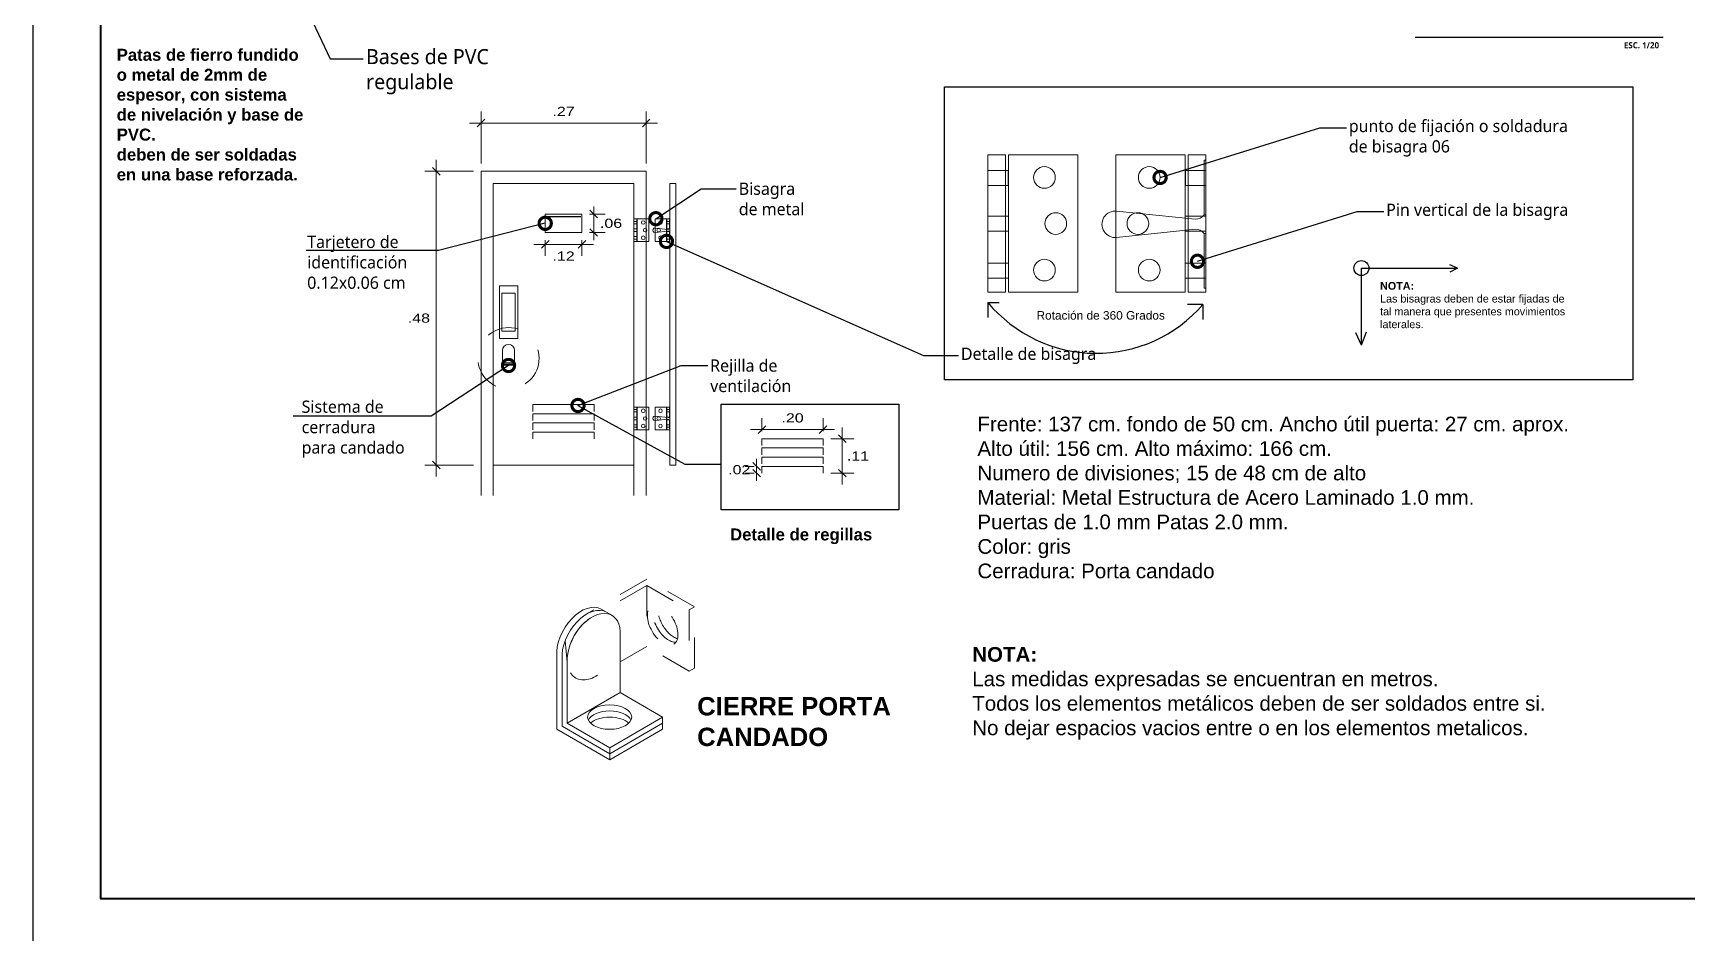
# Model space of a CAD drawing. Header units: inches. Extents: x 14.5 to 23.1, y -0.2 to 17.9.
# Drawn here: x 14.48 to 19.89, y 11.97 to 14.91 of the extents above; entities that cross this region are included whole.
import ezdxf
from ezdxf import colors
from ezdxf.entities.mleader import LeaderData, LeaderLine
from ezdxf.math import Vec2, Vec3

# ---------------------------------------------------------------- set-up
doc = ezdxf.new("R2010")
doc.units = ezdxf.units.IN
doc.header["$MEASUREMENT"] = 0
doc.linetypes.add('ACAD_ISO03W100', pattern=[30, 12, -18])
doc.linetypes.add('HIDDENX2', pattern=[19.05, 12.7, -6.35])
for name, color, linetype, lineweight in [('01', 9, 'Continuous', 5), ('02', 7, 'Continuous', 20), ('A_PROYECCIONES-02', 1, 'HIDDENX2', 13), ('Letras El', 7, 'Continuous', 5)]:
    doc.layers.add(name, color=color, linetype=linetype, lineweight=lineweight)
doc.layers.add('L2', color=2, linetype='Continuous')
doc.styles.add('Generales', font='trebuc.ttf', dxfattribs={"height": 0.1})
doc.styles.add('Santa Rosa 1 50', font='trebuc.ttf')
doc.styles.get("Standard").update_dxf_attribs({"font": 'arial.ttf'})
doc.styles.add('TM-DIM', font='GOTHIC.TTF', dxfattribs={"width": 1.3})
doc.dimstyles.new('TM-25-4', dxfattribs={"dimscale": 0.25, "dimtxt": 0.12, "dimasz": 0.1, "dimexe": 0.15, "dimexo": 0.1, "dimgap": 0.09, "dimtad": 2, "dimtih": 1, "dimtoh": 1, "dimzin": 4, "dimdsep": 46, "dimtxsty": 'TM-DIM', "dimblk": 'OBLIQUE', "dimcen": 0.05, "dimdle": 0.15, "dimclrd": 1, "dimclre": 1, "dimclrt": 7, "dimadec": 0, "dimazin": 0, "dimtfac": 1, "dimtix": 1, "dimtmove": 2, "dimatfit": 3, "dimldrblk": 'OBLIQUE', "dimfxl": 1, "dimtolj": 1, "dimtzin": 4, "dimlwd": 0, "dimlwe": 0, "dimarcsym": 0})

# ---------------------------------------------------------------- blocks, each defined once
blk = doc.blocks.new('_Oblique')
at = {"color": 0, "linetype": 'ByBlock', "lineweight": -2}
blk.add_line((-0.5, -0.5), (0.5, 0.5), dxfattribs=at)
blk = doc.blocks.new('*D28')
at = {"color": 1, "lineweight": 0, "transparency": 16777216}
for p, q in [((15.9082, 14.6125), (16.5232, 14.6125)), ((15.9457, 14.4798), (15.9457, 14.65)), ((16.4857, 14.4798), (16.4857, 14.65))]:
    blk.add_line(p, q, dxfattribs=at)
at = {"layer": 'Defpoints', "color": 0, "transparency": 16777216}
for p in [(16.4857, 14.6125), (15.9457, 14.4548), (16.4857, 14.4548)]:
    blk.add_point(p, dxfattribs=at)
at = {"color": 1, "lineweight": 0, "transparency": 16777216, "xscale": 0.025, "yscale": 0.025, "zscale": 0.025, "rotation": 180}
blk.add_blockref('_Oblique', (15.9457, 14.6125), dxfattribs=at)
at = {"color": 1, "lineweight": 0, "transparency": 16777216, "xscale": 0.025, "yscale": 0.025, "zscale": 0.025}
blk.add_blockref('_Oblique', (16.4857, 14.6125), dxfattribs=at)
at = {"color": 7, "transparency": 16777216, "insert": (16.2157, 14.6507), "char_height": 0.03, "attachment_point": 5, "style": 'TM-DIM'}
blk.add_mtext('\\A1;.27', dxfattribs=at)
blk = doc.blocks.new('*D29')
at = {"color": 1, "lineweight": 0, "transparency": 16777216}
for p, q in [((15.7994, 14.4923), (15.7994, 13.4573)), ((15.9207, 14.4548), (15.7619, 14.4548)), ((15.9207, 13.4948), (15.7619, 13.4948))]:
    blk.add_line(p, q, dxfattribs=at)
at = {"layer": 'Defpoints', "color": 0, "transparency": 16777216}
for p in [(15.9457, 14.4548), (15.7994, 13.4948), (15.9457, 13.4948)]:
    blk.add_point(p, dxfattribs=at)
at = {"color": 1, "lineweight": 0, "transparency": 16777216, "xscale": 0.025, "yscale": 0.025, "zscale": 0.025}
for p, rotation in [((15.7994, 14.4548), 90), ((15.7994, 13.4948), 270)]:
    blk.add_blockref('_Oblique', p, dxfattribs=dict(at, rotation=rotation))
at = {"color": 7, "transparency": 16777216, "insert": (15.7427, 13.9748), "char_height": 0.03, "attachment_point": 5, "style": 'TM-DIM'}
blk.add_mtext('\\A1;.48', dxfattribs=at)
blk = doc.blocks.new('_DotSmall')
at = {"color": 0, "linetype": 'ByBlock', "const_width": 0.5}
blk.add_lwpolyline([(-0.0625, 0, 1), (0.0625, 0, 1)], format="xyb", close=True, dxfattribs=at)
blk = doc.blocks.new('*D65')
at = {"color": 1, "lineweight": 0, "transparency": 16777216}
for p, q in [((17.0893, 13.5805), (17.1643, 13.5805)), ((17.1268, 13.618), (17.1268, 13.4307)), ((17.0893, 13.4682), (17.1643, 13.4682))]:
    blk.add_line(p, q, dxfattribs=at)
at = {"layer": 'Defpoints', "color": 0, "transparency": 16777216}
for p in [(17.0643, 13.5805), (17.0643, 13.4682), (17.1268, 13.4682)]:
    blk.add_point(p, dxfattribs=at)
at = {"color": 1, "lineweight": 0, "transparency": 16777216, "xscale": 0.025, "yscale": 0.025, "zscale": 0.025}
for p, rotation in [((17.1268, 13.5805), 90), ((17.1268, 13.4682), 270)]:
    blk.add_blockref('_Oblique', p, dxfattribs=dict(at, rotation=rotation))
at = {"color": 7, "transparency": 16777216, "insert": (17.1782, 13.5244), "char_height": 0.03, "attachment_point": 5, "style": 'TM-DIM'}
blk.add_mtext('\\A1;.11', dxfattribs=at)
blk = doc.blocks.new('*D66')
at = {"color": 1, "lineweight": 0, "transparency": 16777216}
for p, q in [((16.8393, 13.4905), (16.8092, 13.4905)), ((16.8393, 13.4682), (16.8092, 13.4682)), ((16.8467, 13.4905), (16.8467, 13.5155)), ((16.8467, 13.4905), (16.8467, 13.4682)), ((16.8467, 13.4682), (16.8467, 13.4432))]:
    blk.add_line(p, q, dxfattribs=at)
at = {"layer": 'Defpoints', "color": 0, "transparency": 16777216}
for p in [(16.8467, 13.4682), (16.8643, 13.4905), (16.8643, 13.4682)]:
    blk.add_point(p, dxfattribs=at)
at = {"color": 1, "lineweight": 0, "transparency": 16777216, "xscale": 0.025, "yscale": 0.025, "zscale": 0.025}
for p, rotation in [((16.8467, 13.4905), 270), ((16.8467, 13.4682), 90)]:
    blk.add_blockref('_Oblique', p, dxfattribs=dict(at, rotation=rotation))
at = {"color": 7, "transparency": 16777216, "insert": (16.7901, 13.4794), "char_height": 0.03, "attachment_point": 5, "style": 'TM-DIM'}
blk.add_mtext('\\A1;.02', dxfattribs=at)
blk = doc.blocks.new('*D67')
at = {"color": 1, "lineweight": 0, "transparency": 16777216}
for p, q in [((16.8643, 13.6055), (16.8643, 13.648)), ((17.0643, 13.6055), (17.0643, 13.648)), ((16.8268, 13.6105), (17.1018, 13.6105))]:
    blk.add_line(p, q, dxfattribs=at)
at = {"layer": 'Defpoints', "color": 0, "transparency": 16777216}
for p in [(16.8643, 13.5805), (17.0643, 13.6105), (17.0643, 13.5805)]:
    blk.add_point(p, dxfattribs=at)
at = {"color": 1, "lineweight": 0, "transparency": 16777216, "xscale": 0.025, "yscale": 0.025, "zscale": 0.025, "rotation": 180}
blk.add_blockref('_Oblique', (16.8643, 13.6105), dxfattribs=at)
at = {"color": 1, "lineweight": 0, "transparency": 16777216, "xscale": 0.025, "yscale": 0.025, "zscale": 0.025}
blk.add_blockref('_Oblique', (17.0643, 13.6105), dxfattribs=at)
at = {"color": 7, "transparency": 16777216, "insert": (16.9643, 13.6487), "char_height": 0.03, "attachment_point": 5, "style": 'TM-DIM'}
blk.add_mtext('\\A1;.20', dxfattribs=at)
blk = doc.blocks.new('*D68')
at = {"color": 1, "lineweight": 0, "transparency": 16777216}
for p, q in [((16.1557, 14.2298), (16.1557, 14.1784)), ((16.2757, 14.2298), (16.2757, 14.1784)), ((16.1182, 14.2159), (16.3132, 14.2159))]:
    blk.add_line(p, q, dxfattribs=at)
at = {"layer": 'Defpoints', "color": 0, "transparency": 16777216}
for p in [(16.1557, 14.2548), (16.2757, 14.2548), (16.2757, 14.2159)]:
    blk.add_point(p, dxfattribs=at)
at = {"color": 1, "lineweight": 0, "transparency": 16777216, "xscale": 0.025, "yscale": 0.025, "zscale": 0.025, "rotation": 180}
blk.add_blockref('_Oblique', (16.1557, 14.2159), dxfattribs=at)
at = {"color": 1, "lineweight": 0, "transparency": 16777216, "xscale": 0.025, "yscale": 0.025, "zscale": 0.025}
blk.add_blockref('_Oblique', (16.2757, 14.2159), dxfattribs=at)
at = {"color": 7, "transparency": 16777216, "insert": (16.2157, 14.1778), "char_height": 0.03, "attachment_point": 5, "style": 'TM-DIM'}
blk.add_mtext('\\A1;.12', dxfattribs=at)
blk = doc.blocks.new('*D69')
at = {"color": 1, "lineweight": 0, "transparency": 16777216}
for p, q in [((16.3144, 14.3148), (16.3144, 14.3398)), ((16.3007, 14.3148), (16.3519, 14.3148)), ((16.3144, 14.2548), (16.3144, 14.3148)), ((16.3007, 14.2548), (16.3519, 14.2548)), ((16.3144, 14.2548), (16.3144, 14.2298))]:
    blk.add_line(p, q, dxfattribs=at)
at = {"layer": 'Defpoints', "color": 0, "transparency": 16777216}
for p in [(16.2757, 14.3148), (16.3144, 14.3148), (16.2757, 14.2548)]:
    blk.add_point(p, dxfattribs=at)
at = {"color": 1, "lineweight": 0, "transparency": 16777216, "xscale": 0.025, "yscale": 0.025, "zscale": 0.025}
for p, rotation in [((16.3144, 14.3148), 270), ((16.3144, 14.2548), 90)]:
    blk.add_blockref('_Oblique', p, dxfattribs=dict(at, rotation=rotation))
at = {"color": 7, "transparency": 16777216, "insert": (16.3709, 14.2848), "char_height": 0.03, "attachment_point": 5, "style": 'TM-DIM'}
blk.add_mtext('\\A1;.06', dxfattribs=at)

msp = doc.modelspace()

# ---------------------------------------------------------------- linework, layer by layer
for p, q in [((16.1576, 14.307), (16.2717, 14.307)), ((18.8243, 13.8863), (18.8243, 14.1384)), ((18.8243, 14.1384), (19.1385, 14.1384)), ((19.1385, 14.1384), (19.1129, 14.1253)), ((19.1385, 14.1384), (19.1137, 14.1495)), ((17.6029, 14.0259), (17.6029, 13.977)), ((17.6029, 14.0259), (17.6403, 14.0259)), ((18.3062, 14.0195), (18.2551, 14.0195)), ((18.3062, 14.0195), (18.3062, 13.9707)), ((18.8243, 13.8863), (18.8055, 13.9268)), ((18.8243, 13.8863), (18.8405, 13.9306)), ((16.2628, 13.6895), (16.6117, 13.4972)), ((16.6117, 13.4972), (16.7307, 13.4972))]:
    msp.add_line(p, q)
at = {"color": 5, "lineweight": 40}
msp.add_lwpolyline([(14.7032, 17.6358), (22.8592, 17.6358), (22.8592, 12.0765), (14.7032, 12.0765)], close=True, dxfattribs=at)
for points in [[(17.461, 14.7308), (19.7114, 14.7308), (19.7114, 13.7735), (17.461, 13.7735)], [(16.7307, 13.6936), (17.3113, 13.6936), (17.3113, 13.3488), (16.7307, 13.3488)]]:
    msp.add_lwpolyline(points, close=True)
msp.add_circle((18.8243, 14.1384), 0.0244)
msp.add_arc((17.9573, 14.3215), 0.4615, 219.8288, 319.127)
at = {"layer": '01'}
for p, q in [((15.9857, 13.4948), (16.4457, 13.4948)), ((16.3391, 13.0236), (16.3737, 13.0036)), ((16.1932, 12.871), (16.1932, 12.671)), ((16.2279, 12.651), (16.4011, 12.751)), ((16.1932, 12.671), (16.1932, 12.651)), ((16.1932, 12.651), (16.1932, 12.631))]:
    msp.add_line(p, q, dxfattribs=at)
for points in [[(17.6029, 14.0597), (17.661, 14.0597), (17.661, 14.5086), (17.6029, 14.5086)], [(17.6699, 14.0597), (17.8973, 14.0597), (17.8973, 14.5086), (17.6699, 14.5086)], [(18.2484, 14.0597), (18.021, 14.0597), (18.021, 14.5086), (18.2484, 14.5086)], [(18.3154, 14.0597), (18.2573, 14.0597), (18.2573, 14.5086), (18.3154, 14.5086)], [(18.3154, 14.4917), (18.3154, 14.3122), (18.3098, 14.3122), (18.3098, 14.4917)], [(17.6696, 14.4083), (17.6029, 14.4083), (17.6029, 14.4572), (17.6696, 14.4572)], [(18.2487, 14.4083), (18.3154, 14.4083), (18.3154, 14.4572), (18.2487, 14.4572)], [(16.1557, 14.2548), (16.2757, 14.2548), (16.2757, 14.3148), (16.1557, 14.3148)], [(16.4457, 14.2257), (16.4553, 14.2257), (16.4553, 14.2997), (16.4457, 14.2997)], [(16.4567, 14.2831), (16.4457, 14.2831), (16.4457, 14.2912), (16.4567, 14.2912)], [(16.4567, 14.2257), (16.4942, 14.2257), (16.4942, 14.2997), (16.4567, 14.2997)], [(16.5521, 14.2257), (16.5146, 14.2257), (16.5146, 14.2997), (16.5521, 14.2997)], [(16.5522, 14.2831), (16.5632, 14.2831), (16.5632, 14.2912), (16.5522, 14.2912)], [(16.5632, 14.2257), (16.5536, 14.2257), (16.5536, 14.2997), (16.5632, 14.2997)], [(16.5632, 14.2969), (16.5632, 14.2673), (16.5623, 14.2673), (16.5623, 14.2969)], [(17.6699, 14.2597), (17.6028, 14.2597), (17.6028, 14.3086), (17.6699, 14.3086)], [(18.2484, 14.2597), (18.3155, 14.2597), (18.3155, 14.3086), (18.2484, 14.3086)], [(16.4567, 14.2586), (16.4457, 14.2586), (16.4457, 14.2667), (16.4567, 14.2667)], [(16.4567, 14.2332), (16.4457, 14.2332), (16.4457, 14.2413), (16.4567, 14.2413)], [(16.5521, 14.2586), (16.5632, 14.2586), (16.5632, 14.2667), (16.5521, 14.2667)], [(16.5521, 14.2332), (16.5632, 14.2332), (16.5632, 14.2413), (16.5521, 14.2413)], [(16.5632, 14.2574), (16.5632, 14.2278), (16.5623, 14.2278), (16.5623, 14.2574)], [(18.3154, 14.2519), (18.3154, 14.0724), (18.3098, 14.0724), (18.3098, 14.2519)], [(17.6699, 14.1055), (17.6029, 14.1055), (17.6029, 14.1544), (17.6699, 14.1544)], [(18.2484, 14.1055), (18.3154, 14.1055), (18.3154, 14.1544), (18.2484, 14.1544)], [(16.0057, 13.9088), (16.0657, 13.9088), (16.0657, 14.0808), (16.0057, 14.0808)], [(16.0137, 13.9328), (16.0577, 13.9328), (16.0577, 14.0568), (16.0137, 14.0568)], [(16.0157, 13.8248), (16.0557, 13.8248), (16.0557, 13.8288), (16.0157, 13.8288)], [(16.0157, 13.8208), (16.0557, 13.8208), (16.0557, 13.8248), (16.0157, 13.8248)], [(16.4457, 13.684), (16.4553, 13.684), (16.4553, 13.61), (16.4457, 13.61)], [(16.4567, 13.684), (16.4942, 13.684), (16.4942, 13.61), (16.4567, 13.61)], [(16.5521, 13.684), (16.5146, 13.684), (16.5146, 13.61), (16.5521, 13.61)], [(16.5632, 13.684), (16.5536, 13.684), (16.5536, 13.61), (16.5632, 13.61)], [(16.5632, 13.6523), (16.5632, 13.6819), (16.5623, 13.6819), (16.5623, 13.6523)], [(16.4567, 13.6764), (16.4457, 13.6764), (16.4457, 13.6684), (16.4567, 13.6684)], [(16.4567, 13.651), (16.4457, 13.651), (16.4457, 13.643), (16.4567, 13.643)], [(16.4567, 13.6265), (16.4457, 13.6265), (16.4457, 13.6185), (16.4567, 13.6185)], [(16.5521, 13.6764), (16.5632, 13.6764), (16.5632, 13.6684), (16.5521, 13.6684)], [(16.5521, 13.651), (16.5632, 13.651), (16.5632, 13.643), (16.5521, 13.643)], [(16.5522, 13.6265), (16.5632, 13.6265), (16.5632, 13.6185), (16.5522, 13.6185)], [(16.5632, 13.6128), (16.5632, 13.6424), (16.5623, 13.6424), (16.5623, 13.6128)], [(16.3664, 12.571), (16.5396, 12.671), (16.5396, 12.651), (16.3664, 12.551)], [(16.3664, 12.551), (16.5396, 12.651), (16.5396, 12.631), (16.3664, 12.531)]]:
    msp.add_lwpolyline(points, close=True, dxfattribs=at)
for points in [[(15.9857, 13.3948), (15.9857, 14.4148), (16.4457, 14.4148), (16.4457, 13.3948)], [(16.0157, 13.8688), (16.0157, 13.8288), (16.0557, 13.8288), (16.0557, 13.8688)], [(16.1157, 13.67), (16.1157, 13.6923), (16.3157, 13.6923), (16.3157, 13.67)], [(16.1157, 13.64), (16.1157, 13.6623), (16.3157, 13.6623), (16.3157, 13.64)], [(16.1157, 13.61), (16.1157, 13.6323), (16.3157, 13.6323), (16.3157, 13.61)], [(16.1157, 13.58), (16.1157, 13.6023), (16.3157, 13.6023), (16.3157, 13.58)], [(16.8643, 13.5582), (16.8643, 13.5805), (17.0643, 13.5805), (17.0643, 13.5582)], [(16.8643, 13.5282), (16.8643, 13.5505), (17.0643, 13.5505), (17.0643, 13.5282)], [(16.8643, 13.4982), (16.8643, 13.5205), (17.0643, 13.5205), (17.0643, 13.4982)], [(16.8643, 13.4682), (16.8643, 13.4905), (17.0643, 13.4905), (17.0643, 13.4682)], [(16.4011, 12.751), (16.4011, 12.9367)], [(16.1932, 12.671), (16.1932, 12.871)], [(16.2106, 12.641), (16.2106, 12.861)], [(16.2279, 12.651), (16.2279, 12.851)], [(16.5396, 12.671), (16.4011, 12.751)], [(16.3664, 12.531), (16.1932, 12.631)], [(16.3664, 12.551), (16.2106, 12.641)], [(16.2279, 12.651), (16.3664, 12.571)]]:
    msp.add_lwpolyline(points, dxfattribs=at)
for points in [[(18.3098, 14.3122, -0.253417), (18.2812, 14.2989), (18.0234, 14.3249, 1.101637), (18.0238, 14.2385), (18.2814, 14.2656, -0.238425), (18.3098, 14.2519)], [(16.5623, 14.2673, -0.253417), (16.5575, 14.2651), (16.515, 14.2694, 1.101637), (16.5151, 14.2551), (16.5576, 14.2596, -0.238425), (16.5623, 14.2574)], [(16.5623, 13.6424, 0.253417), (16.5575, 13.6446), (16.515, 13.6403, -1.101637), (16.5151, 13.6545), (16.5576, 13.6501, 0.238425), (16.5623, 13.6523)]]:
    msp.add_lwpolyline(points, format="xyb", dxfattribs=at)
for centre, radius in [((17.7878, 14.4347), 0.0354), ((18.1305, 14.4347), 0.0354), ((16.4762, 14.2875), 0.00584), ((16.5327, 14.2875), 0.00584), ((17.8249, 14.2841), 0.0354), ((18.0934, 14.2841), 0.0354), ((16.4762, 14.2376), 0.00584), ((16.4823, 14.2627), 0.00584), ((16.5266, 14.2627), 0.00584), ((16.5327, 14.2376), 0.00584), ((17.7878, 14.1319), 0.0354), ((18.1305, 14.1319), 0.0354), ((16.4762, 13.6721), 0.00584), ((16.4762, 13.6222), 0.00584), ((16.4823, 13.647), 0.00584), ((16.5266, 13.647), 0.00584), ((16.5327, 13.6721), 0.00584), ((16.5327, 13.6222), 0.00584)]:
    msp.add_circle(centre, radius, dxfattribs=at)
msp.add_arc((16.0357, 13.8688), 0.02, 0, 180, dxfattribs=at)
for centre, major_axis, ratio, start_param, end_param in [((16.2798, 12.921), (0.0592, 0.1026), 0.61872, 6.283185, 8.678976), ((16.2972, 12.911), (0.0592, 0.1026), 0.61872, 6.283185, 8.678976), ((16.3145, 12.901), (0.0592, 0.1026), 0.61872, 5.389043, 8.678976), ((16.3664, 12.651), (0.072, 0), 0.555556, 6.535866, 9.172098), ((16.3664, 12.631), (0.072, 0), 0.555556, 6.806784, 8.901179)]:
    msp.add_ellipse(centre, major_axis=major_axis, ratio=ratio, start_param=start_param, end_param=end_param, dxfattribs=at)
msp.add_ellipse((16.3664, 12.671), major_axis=(0.072, 0), ratio=0.555556, dxfattribs=at)
at = {"layer": '02'}
msp.add_lwpolyline([(16.4857, 13.3948), (16.4857, 14.4548), (15.9457, 14.4548), (15.9457, 13.3948)], dxfattribs=at)
msp.add_lwpolyline([(16.5832, 14.4148), (16.5632, 14.4148), (16.5632, 13.4948), (16.5832, 13.4948)], close=True, dxfattribs=at)
at = {"layer": 'A_PROYECCIONES-02', "ltscale": 0.005}
for p, q in [((16.4877, 13.1013), (16.4877, 12.9013)), ((16.2279, 12.8505), (16.2205, 12.9197))]:
    msp.add_line(p, q, dxfattribs=at)
for points in [[(16.4877, 13.1213), (16.2972, 13.0113)], [(16.4877, 13.1013), (16.3145, 13.0013)], [(16.6436, 13.0313), (16.4877, 13.1213)], [(16.4877, 13.1013), (16.6263, 13.0213)], [(16.4877, 12.9013), (16.3269, 12.8085)], [(16.6263, 12.8213), (16.4877, 12.9013)]]:
    msp.add_lwpolyline(points, dxfattribs=at)
msp.add_lwpolyline([(16.6263, 13.0213), (16.6263, 12.8213), (16.6436, 12.8313), (16.6436, 13.0313)], close=True, dxfattribs=at)
msp.add_circle((16.0357, 13.8438), 0.1, dxfattribs=at)
at = {"layer": 'A_PROYECCIONES-02', "ltscale": 0.005, "extrusion": (0, 0, -1)}
msp.add_ellipse((16.5397, 12.9713), major_axis=(0.036, -0.0624), ratio=0.555556, dxfattribs=at)
for centre, major_axis, ratio, start_param, end_param in [((16.557, 12.9813), (0.036, -0.0624), 0.555556, 6.535866, 9.172098), ((16.5743, 12.9913), (0.036, -0.0624), 0.555556, 6.806784, 8.901179), ((16.3145, 12.9013), (-0.0592, -0.1026), 0.61872, 5.389043, 8.678976)]:
    msp.add_ellipse(centre, major_axis=major_axis, ratio=ratio, start_param=start_param, end_param=end_param, dxfattribs=at)
at = {"layer": 'Defpoints', "color": 6, "linetype": 'ACAD_ISO03W100'}
msp.add_lwpolyline([(14.4812, 17.8578), (23.0812, 17.8578), (23.0812, 11.8545), (14.4812, 11.8545)], close=True, dxfattribs=at)
at = {"layer": 'L2', "ltscale": 0.5}
msp.add_line((19.8109, 14.8924), (19.0003, 14.8924), dxfattribs=at)

# ---------------------------------------------------------------- texts
at = {"ltscale": 0.05, "insert": (19.6823, 14.8768), "char_height": 0.02, "width": 0.128632, "attachment_point": 1, "rotation": 360, "style": 'Generales'}
msp.add_mtext('{\\fTrebuchet MS|b1|i0|c0|p34;ESC. 1/20}', dxfattribs=at)
at = {"attachment_point": 1}
for s, width, gutter_width, insert, char_height in [('{\\fArial|b1|i0|c0|p34;Patas de fierro fundido o metal de 2mm de espesor, con sistema de nivelación y base de PVC.\\Pdeben de ser soldadas en una base reforzada.}', 0.619362, 0.652, (14.7546, 14.8552), 0.0391176), ('{\\fArial|b1|i0|c0|p34;NOTA:\\P}Las bisagras deben de estar fijadas de tal manera que presentes movimientos laterales.', 0.647868, 0.4189, (18.8853, 14.093), 0.025134), ('Frente: 137 cm. fondo de 50 cm. Ancho útil puerta: 27 cm. aprox.  \\PAlto útil: 156 cm. Alto máximo: 166 cm.\\PNumero de divisiones; 15 de 48 cm de alto\\PMaterial: Metal Estructura de Acero Laminado 1.0 mm. \\PPuertas de 1.0 mm Patas 2.0 mm.\\PColor: gris\\PCerradura: Porta candado', 2.421182, 0.2731, (17.5688, 13.6528), 0.048), ('{\\fArial|b1|i0|c0|p34;Detalle de regillas}', 0.619362, 0.652, (16.7601, 13.2875), 0.039118), ('{\\fArial|b1|i0|c0|p34;NOTA:\\P}Las medidas expresadas se encuentran en metros.\\PTodos los elementos metálicos deben de ser soldados entre si.\\PNo dejar espacios vacios entre o en los elementos metalicos.', 1.875382, 0.8, (17.5518, 12.8999), 0.048), ('{\\fArial|b1|i0|c0|p34;CIERRE PORTA CANDADO}', 0.95, 1, (16.6525, 12.7363), 0.06)]:
    msp.add_mtext_dynamic_manual_height_columns(s, width=width, gutter_width=gutter_width, heights=[0], dxfattribs=dict(at, insert=insert, char_height=char_height))
at = {"insert": (17.762, 13.9978), "char_height": 0.027711, "attachment_point": 1}
msp.add_mtext('Rotación de 360 Grados', dxfattribs=at)

# ---------------------------------------------------------------- dimensions: what is measured, and where the dimension line sits
dim = msp.add_linear_dim(base=(16.4857, 14.6125), p1=(15.9457, 14.4548), p2=(16.4857, 14.4548), text='.27', dimstyle='TM-25-4')
dim.commit()
dim.dimension.update_dxf_attribs({"geometry": '*D28', "text_midpoint": (16.2157, 14.6507)})
dim = msp.add_linear_dim(base=(15.7994, 13.4948), p1=(15.9457, 14.4548), p2=(15.9457, 13.4948), angle=90, text='.48', dimstyle='TM-25-4')
dim.commit()
dim.dimension.update_dxf_attribs({"geometry": '*D29', "text_midpoint": (15.7427, 13.9748)})
for base, p1, p2, picture, middle in [((16.3144, 14.3148), (16.2757, 14.2548), (16.2757, 14.3148), '*D69', (16.3709, 14.2848)), ((17.1268, 13.4682), (17.0643, 13.5805), (17.0643, 13.4682), '*D65', (17.1782, 13.5244)), ((16.8467, 13.4682), (16.8643, 13.4905), (16.8643, 13.4682), '*D66', (16.7901, 13.4794))]:
    dim = msp.add_linear_dim(base=base, p1=p1, p2=p2, angle=90, dimstyle='TM-25-4')
    dim.commit()
    dim.dimension.update_dxf_attribs({"geometry": picture, "text_midpoint": middle})
for base, p1, p2, picture, middle in [((16.2757, 14.2159), (16.1557, 14.2548), (16.2757, 14.2548), '*D68', (16.2157, 14.1778)), ((17.0643, 13.6105), (16.8643, 13.5805), (17.0643, 13.5805), '*D67', (16.9643, 13.6487))]:
    dim = msp.add_linear_dim(base=base, p1=p1, p2=p2, dimstyle='TM-25-4')
    dim.commit()
    dim.dimension.update_dxf_attribs({"geometry": picture, "text_midpoint": middle})

# ---------------------------------------------------------------- leaders
at = {"layer": 'Letras El'}
ml = msp.add_multileader_mtext('Standard', dxfattribs=at)
ml.set_content('Bases de PVC \\Pregulable', color=256, style='Santa Rosa 1 50')
ml.set_leader_properties()
ml.set_arrow_properties(name='DOTSMALL')
ml.build(insert=Vec2(0, 0))
ml.multileader.update_dxf_attribs({"text_right_attachment_type": 6, "dogleg_length": 0.109, "arrow_head_size": 0.0984})
ctx = ml.context
ctx.base_point, ctx.char_height, ctx.arrow_head_size, ctx.landing_gap_size, ctx.plane_origin = Vec3(15.56, 14.8227), 0.049177, 0.0984, 0.00984, Vec3(16.5743, 16.3314)
ctx.right_attachment = 6
notes = []
notes.append((ctx, [(1, (1, 1, 0), (15.4529, 14.8227), (1, 0), 0.1072, [(0, [(15.1601, 15.4392)], 0, [])])]))
ctx.mtext.insert, ctx.mtext.flow_direction = Vec3(15.5699, 14.8542), 5
ml = msp.add_multileader_mtext('Standard', dxfattribs=at)
ml.set_content('punto de fijación o soldadura de bisagra 06', color=256, style='Santa Rosa 1 50')
ml.set_leader_properties()
ml.set_arrow_properties(name='DOTSMALL')
ml.build(insert=Vec2(0, 0))
ml.multileader.update_dxf_attribs({"text_right_attachment_type": 6, "dogleg_length": 0.109, "arrow_head_size": 0.08})
ctx = ml.context
ctx.base_point, ctx.char_height, ctx.arrow_head_size, ctx.landing_gap_size, ctx.plane_origin = Vec3(18.7751, 14.5974), 0.04, 0.08, 0.008, Vec3(21.431, 15.4424)
ctx.right_attachment = 6
notes.append((ctx, [(1, (1, 1, 0), (18.6879, 14.5974), (1, 0), 0.0872, [(0, [(18.166, 14.4347)], 0, [])])]))
ctx.mtext.insert, ctx.mtext.width, ctx.mtext.flow_direction = Vec3(18.7831, 14.623), 0.732674, 5
ml = msp.add_multileader_mtext('Standard', dxfattribs=at)
ml.set_content('Bisagra\\Pde metal', color=256, style='Santa Rosa 1 50')
ml.set_leader_properties()
ml.set_arrow_properties(name='DOTSMALL')
ml.build(insert=Vec2(0, 0))
ml.multileader.update_dxf_attribs({"text_right_attachment_type": 6, "dogleg_length": 0.109, "arrow_head_size": 0.08})
ctx = ml.context
ctx.base_point, ctx.char_height, ctx.arrow_head_size, ctx.landing_gap_size, ctx.plane_origin = Vec3(16.7806, 14.3976), 0.04, 0.08, 0.008, Vec3(18.644, 14.7675)
ctx.right_attachment = 6
notes.append((ctx, [(1, (1, 1, 0), (16.6657, 14.3976), (1, 0), 0.1148, [(0, [(16.5174, 14.2999)], 0, [])])]))
ctx.mtext.insert, ctx.mtext.flow_direction = Vec3(16.7886, 14.4179), 5
ml = msp.add_multileader_mtext('Standard', dxfattribs=at)
ml.set_content('Pin vertical de la bisagra', color=256, style='Santa Rosa 1 50')
ml.set_leader_properties()
ml.set_arrow_properties(name='DOTSMALL')
ml.build(insert=Vec2(0, 0))
ml.multileader.update_dxf_attribs({"text_right_attachment_type": 6, "dogleg_length": 0.109, "arrow_head_size": 0.08})
ctx = ml.context
ctx.base_point, ctx.char_height, ctx.arrow_head_size, ctx.landing_gap_size, ctx.plane_origin = Vec3(18.8973, 14.3234), 0.04, 0.08, 0.008, Vec3(21.5532, 15.1685)
ctx.right_attachment = 6
notes.append((ctx, [(1, (1, 1, 0), (18.8101, 14.3234), (1, 0), 0.0872, [(0, [(18.2882, 14.1607)], 0, [])])]))
ctx.mtext.insert, ctx.mtext.width, ctx.mtext.flow_direction = Vec3(18.9053, 14.3491), 0.732674, 5
ml = msp.add_multileader_mtext('Standard', dxfattribs=at)
ml.set_content('Tarjetero de\\Pidentificación\\P0.12x0.06 cm', color=256, style='Santa Rosa 1 50')
ml.set_leader_properties()
ml.set_arrow_properties(name='DOTSMALL')
ml.build(insert=Vec2(0, 0))
ml.multileader.update_dxf_attribs({"text_right_attachment_type": 6, "dogleg_length": 0.109, "arrow_head_size": 0.08})
ctx = ml.context
ctx.base_point, ctx.char_height, ctx.arrow_head_size, ctx.landing_gap_size, ctx.plane_origin = Vec3(15.3695, 14.2238), 0.04, 0.08, 0.008, Vec3(18.0628, 15.0902)
ctx.right_attachment = 6
notes.append((ctx, [(0, (1, 1, 0), (15.8064, 14.1961), (-1, 0), 0.0872, [(0, [(16.1557, 14.2848)], 0, [])])]))
ctx.mtext.insert, ctx.mtext.width, ctx.mtext.flow_direction = Vec3(15.3775, 14.2441), 0.33371, 5
ml = msp.add_multileader_mtext('Standard', dxfattribs=at)
ml.set_content('Detalle de bisagra', color=256, style='Santa Rosa 1 50')
ml.set_leader_properties()
ml.set_arrow_properties(name='DOTSMALL')
ml.build(insert=Vec2(0, 0))
ml.multileader.update_dxf_attribs({"text_right_attachment_type": 6, "dogleg_length": 0.109, "arrow_head_size": 0.08})
ctx = ml.context
ctx.base_point, ctx.char_height, ctx.arrow_head_size, ctx.landing_gap_size, ctx.plane_origin = Vec3(17.5068, 13.8526), 0.04, 0.08, 0.008, Vec3(19.3783, 14.2482)
ctx.right_attachment = 6
notes.append((ctx, [(1, (1, 1, 0), (17.392, 13.8526), (1, 0), 0.1148, [(0, [(16.5521, 14.2257)], 0, [])])]))
ctx.mtext.insert, ctx.mtext.flow_direction = Vec3(17.5148, 13.8783), 5
ml = msp.add_multileader_mtext('Standard', dxfattribs=at)
ml.set_content('Sistema de\\Pcerradura\\Ppara candado', color=256, style='Santa Rosa 1 50')
ml.set_leader_properties()
ml.set_arrow_properties(name='DOTSMALL')
ml.build(insert=Vec2(0, 0))
ml.multileader.update_dxf_attribs({"text_right_attachment_type": 6, "dogleg_length": 0.109, "arrow_head_size": 0.08})
ctx = ml.context
ctx.base_point, ctx.char_height, ctx.arrow_head_size, ctx.landing_gap_size, ctx.plane_origin = Vec3(15.3513, 13.6798), 0.04, 0.08, 0.008, Vec3(18.0388, 14.6054)
ctx.right_attachment = 6
notes.append((ctx, [(0, (1, 1, 0), (15.7824, 13.6542), (-1, 0), 0.0872, [(0, [(16.0357, 13.8201)], 0, [])])]))
ctx.mtext.insert, ctx.mtext.flow_direction = Vec3(15.3593, 13.7055), 5
ml = msp.add_multileader_mtext('Standard', dxfattribs=at)
ml.set_content('Rejilla de\\Pventilación', color=256, style='Santa Rosa 1 50')
ml.set_leader_properties()
ml.set_arrow_properties(name='DOTSMALL')
ml.build(insert=Vec2(0, 0))
ml.multileader.update_dxf_attribs({"text_right_attachment_type": 6, "dogleg_length": 0.109, "arrow_head_size": 0.08})
ctx = ml.context
ctx.base_point, ctx.char_height, ctx.arrow_head_size, ctx.landing_gap_size, ctx.plane_origin = Vec3(16.687, 13.8197), 0.04, 0.08, 0.008, Vec3(18.3895, 14.1571)
ctx.right_attachment = 6
notes.append((ctx, [(1, (1, 1, 0), (16.5998, 13.8197), (1, 0), 0.0872, [(0, [(16.2628, 13.6895)], 0, [])])]))
ctx.mtext.insert, ctx.mtext.flow_direction = Vec3(16.695, 13.8399), 5
for ctx, leaders in notes:
    for number, flags, end, landing, length, lines in leaders:
        leader = LeaderData()
        leader.index, (leader.has_last_leader_line, leader.has_dogleg_vector, leader.attachment_direction) = number, flags
        leader.last_leader_point, leader.dogleg_vector, leader.dogleg_length = Vec3(end), Vec3(landing), length
        for number, points, colour, breaks in lines:
            line = LeaderLine()
            line.index, line.vertices, line.color, line.breaks = number, Vec3.list(points), colors.encode_raw_color(colour), breaks
            leader.lines.append(line)
        ctx.leaders.append(leader)

doc.saveas('drawing.dxf')
